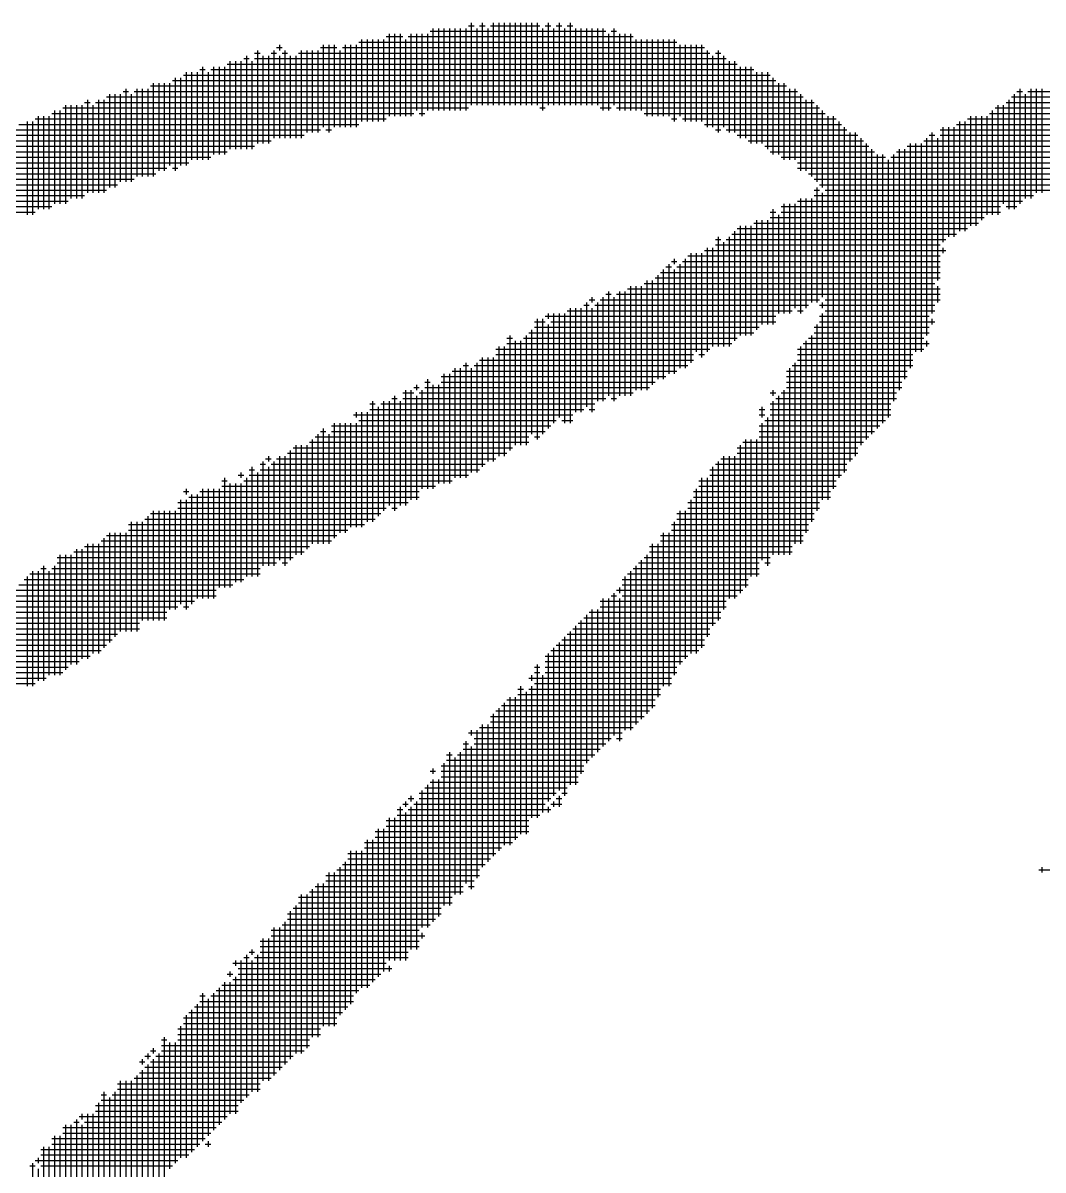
# Model space of a CAD drawing. Header units: feet. Extents: x 0 to 708085, y 0 to 237600.
# Drawn here: x 599917 to 600496, y 11788 to 12439 of the extents above; entities that cross this region are included whole.
import ezdxf

# ---------------------------------------------------------------- set-up
doc = ezdxf.new("R2010")
doc.units = ezdxf.units.FT
doc.header["$LTSCALE"] = 2200
doc.header["$MEASUREMENT"] = 0
doc.layers.add('CX-MISC', color=2, linetype='CONTINUOUS')

msp = doc.modelspace()

# ---------------------------------------------------------------- linework, layer by layer
at = {"layer": 'CX-MISC'}
for p, q in [((600171.34, 12438.96), (600171.34, 12392.31)), ((600177.56, 12438.96), (600177.56, 12392.31)), ((600183.79, 12438.96), (600183.79, 12392.31)), ((600186.9, 12438.96), (600186.9, 12392.31)), ((600190.01, 12438.96), (600190.01, 12392.31)), ((600193.12, 12438.96), (600193.12, 12392.31)), ((600196.23, 12438.96), (600196.23, 12392.31)), ((600199.34, 12438.96), (600199.34, 12392.31)), ((600202.45, 12438.96), (600202.45, 12392.31)), ((600205.56, 12438.96), (600205.56, 12392.31)), ((600208.67, 12438.96), (600208.67, 12392.31)), ((600214.89, 12438.96), (600214.89, 12392.31)), ((600221.11, 12438.96), (600221.11, 12392.31)), ((600227.33, 12438.96), (600227.33, 12392.31)), ((600124.69, 12432.74), (600124.69, 12386.08)), ((600127.8, 12432.74), (600127.8, 12386.08)), ((600130.91, 12432.74), (600130.91, 12386.08)), ((600137.13, 12432.74), (600137.13, 12386.08)), ((600140.24, 12432.74), (600140.24, 12389.2)), ((600143.35, 12432.74), (600143.35, 12386.08)), ((600146.46, 12432.74), (600146.46, 12389.2)), ((600148.02, 12434.3), (600247.55, 12434.3)), ((600149.57, 12435.85), (600149.57, 12389.2)), ((600152.68, 12435.85), (600152.68, 12389.2)), ((600155.79, 12435.85), (600155.79, 12389.2)), ((600158.9, 12435.85), (600158.9, 12389.2)), ((600162.01, 12435.85), (600162.01, 12389.2)), ((600165.12, 12435.85), (600165.12, 12389.2)), ((600168.23, 12435.85), (600168.23, 12389.2)), ((600169.79, 12437.41), (600172.9, 12437.41)), ((600174.45, 12435.85), (600174.45, 12392.31)), ((600176.01, 12437.41), (600179.12, 12437.41)), ((600180.67, 12435.85), (600180.67, 12392.31)), ((600182.23, 12437.41), (600210.22, 12437.41)), ((600211.78, 12435.85), (600211.78, 12389.2)), ((600213.33, 12437.41), (600216.44, 12437.41)), ((600218, 12435.85), (600218, 12392.31)), ((600219.55, 12437.41), (600222.67, 12437.41)), ((600224.22, 12435.85), (600224.22, 12392.31)), ((600225.78, 12437.41), (600228.89, 12437.41)), ((600230.44, 12435.85), (600230.44, 12392.31)), ((600233.55, 12435.85), (600233.55, 12392.31)), ((600236.66, 12435.85), (600236.66, 12392.31)), ((600239.77, 12435.85), (600239.77, 12392.31)), ((600242.88, 12435.85), (600242.88, 12392.31)), ((600245.99, 12435.85), (600245.99, 12389.2)), ((600249.1, 12432.74), (600249.1, 12389.2)), ((600250.66, 12434.3), (600253.77, 12434.3)), ((600252.21, 12435.85), (600252.21, 12392.31)), ((600255.32, 12432.74), (600255.32, 12389.2)), ((600258.43, 12432.74), (600258.43, 12389.2)), ((600261.55, 12432.74), (600261.55, 12389.2)), ((600060.92, 12424.96), (600064.03, 12424.96)), ((600062.48, 12426.52), (600062.48, 12423.41)), ((600085.81, 12424.96), (600095.14, 12424.96)), ((600087.36, 12426.52), (600087.36, 12379.86)), ((600090.47, 12426.52), (600090.47, 12376.75)), ((600093.58, 12426.52), (600093.58, 12379.86)), ((600098.25, 12424.96), (600303.54, 12424.96)), ((600099.8, 12426.52), (600099.8, 12379.86)), ((600102.91, 12426.52), (600102.91, 12379.86)), ((600106.03, 12426.52), (600106.03, 12379.86)), ((600107.58, 12428.08), (600287.98, 12428.08)), ((600109.14, 12429.63), (600109.14, 12382.97)), ((600112.25, 12429.63), (600112.25, 12382.97)), ((600115.36, 12429.63), (600115.36, 12382.97)), ((600118.47, 12429.63), (600118.47, 12382.97)), ((600121.58, 12429.63), (600121.58, 12382.97)), ((600123.13, 12431.19), (600132.46, 12431.19)), ((600134.02, 12429.63), (600134.02, 12386.08)), ((600135.57, 12431.19), (600263.1, 12431.19)), ((600264.66, 12429.63), (600264.66, 12389.2)), ((600267.77, 12429.63), (600267.77, 12389.2)), ((600270.88, 12429.63), (600270.88, 12386.08)), ((600273.99, 12429.63), (600273.99, 12386.08)), ((600277.1, 12429.63), (600277.1, 12386.08)), ((600280.21, 12429.63), (600280.21, 12386.08)), ((600283.32, 12429.63), (600283.32, 12386.08)), ((600286.43, 12429.63), (600286.43, 12382.97)), ((600289.54, 12426.52), (600289.54, 12386.08)), ((600292.65, 12426.52), (600292.65, 12382.97)), ((600295.76, 12426.52), (600295.76, 12382.97)), ((600298.87, 12426.52), (600298.87, 12382.97)), ((600301.98, 12426.52), (600301.98, 12382.97)), ((600042.26, 12418.74), (600045.37, 12418.74)), ((600043.82, 12420.3), (600043.82, 12367.42)), ((600048.48, 12421.85), (600051.59, 12421.85)), ((600048.48, 12418.74), (600315.98, 12418.74)), ((600050.04, 12423.41), (600050.04, 12370.53)), ((600053.15, 12420.3), (600053.15, 12370.53)), ((600056.26, 12420.3), (600056.26, 12370.53)), ((600057.81, 12421.85), (600060.92, 12421.85)), ((600059.37, 12423.41), (600059.37, 12373.64)), ((600062.48, 12420.3), (600062.48, 12373.64)), ((600064.03, 12421.85), (600067.15, 12421.85)), ((600065.59, 12423.41), (600065.59, 12373.64)), ((600068.7, 12420.3), (600068.7, 12373.64)), ((600071.81, 12420.3), (600071.81, 12373.64)), ((600073.37, 12421.85), (600306.65, 12421.85)), ((600074.92, 12423.41), (600074.92, 12373.64)), ((600078.03, 12423.41), (600078.03, 12376.75)), ((600081.14, 12423.41), (600081.14, 12376.75)), ((600084.25, 12423.41), (600084.25, 12376.75)), ((600096.69, 12423.41), (600096.69, 12379.86)), ((600305.09, 12423.41), (600305.09, 12379.86)), ((600308.2, 12420.3), (600308.2, 12379.86)), ((600309.76, 12421.85), (600312.87, 12421.85)), ((600311.31, 12423.41), (600311.31, 12376.75)), ((600314.42, 12420.3), (600314.42, 12379.86)), ((600017.38, 12412.52), (600020.49, 12412.52)), ((600018.93, 12414.08), (600018.93, 12361.2)), ((600023.6, 12412.52), (600331.53, 12412.52)), ((600025.15, 12414.08), (600025.15, 12364.31)), ((600028.27, 12414.08), (600028.27, 12364.31)), ((600031.38, 12414.08), (600031.38, 12364.31)), ((600032.93, 12415.63), (600322.2, 12415.63)), ((600034.49, 12417.19), (600034.49, 12367.42)), ((600037.6, 12417.19), (600037.6, 12367.42)), ((600040.71, 12417.19), (600040.71, 12367.42)), ((600046.93, 12417.19), (600046.93, 12367.42)), ((600317.53, 12417.19), (600317.53, 12376.75)), ((600320.64, 12417.19), (600320.64, 12376.75)), ((600323.75, 12414.08), (600323.75, 12373.64)), ((600326.86, 12414.08), (600326.86, 12373.64)), ((600329.97, 12414.08), (600329.97, 12370.53)), ((600001.83, 12406.3), (600343.97, 12406.3)), ((600003.38, 12407.86), (600003.38, 12354.98)), ((600006.49, 12407.86), (600006.49, 12358.09)), ((600008.05, 12409.41), (600340.86, 12409.41)), ((600009.6, 12410.97), (600009.6, 12358.09)), ((600012.71, 12410.97), (600012.71, 12361.2)), ((600015.82, 12410.97), (600015.82, 12361.2)), ((600022.04, 12410.97), (600022.04, 12361.2)), ((600333.08, 12410.97), (600333.08, 12370.53)), ((600336.19, 12410.97), (600336.19, 12370.53)), ((600339.31, 12410.97), (600339.31, 12367.42)), ((600342.42, 12407.86), (600342.42, 12364.31)), ((599973.83, 12400.08), (599976.94, 12400.08)), ((599975.39, 12401.64), (599975.39, 12348.76)), ((599980.05, 12400.08), (600356.41, 12400.08)), ((599981.61, 12401.64), (599981.61, 12351.87)), ((599984.72, 12401.64), (599984.72, 12351.87)), ((599987.83, 12401.64), (599987.83, 12351.87)), ((599989.39, 12403.19), (600350.19, 12403.19)), ((599990.94, 12404.75), (599990.94, 12351.87)), ((599994.05, 12404.75), (599994.05, 12354.98)), ((599997.16, 12404.75), (599997.16, 12354.98)), ((600000.27, 12404.75), (600000.27, 12358.09)), ((600345.53, 12404.75), (600345.53, 12364.31)), ((600348.64, 12404.75), (600348.64, 12361.2)), ((600351.75, 12401.64), (600351.75, 12361.2)), ((600354.86, 12401.64), (600354.86, 12361.2)), ((600480.83, 12400.08), (600483.94, 12400.08)), ((600482.38, 12401.64), (600482.38, 12336.32)), ((600487.05, 12400.08), (600611.47, 12400.08)), ((600488.6, 12401.64), (600488.6, 12339.43)), ((600491.71, 12401.64), (600491.71, 12342.54)), ((600494.83, 12401.64), (600494.83, 12342.54)), ((599941.17, 12392.31), (599941.17, 12336.32)), ((599944.28, 12392.31), (599944.28, 12339.43)), ((599947.39, 12392.31), (599947.39, 12339.43)), ((599950.51, 12392.31), (599950.51, 12339.43)), ((599952.06, 12393.86), (599955.17, 12393.86)), ((599953.62, 12395.42), (599953.62, 12342.54)), ((599956.73, 12392.31), (599956.73, 12342.54)), ((599958.28, 12393.86), (600365.74, 12393.86)), ((599959.84, 12395.42), (599959.84, 12342.54)), ((599962.95, 12395.42), (599962.95, 12342.54)), ((599964.5, 12396.97), (600359.52, 12396.97)), ((599966.06, 12398.53), (599966.06, 12345.65)), ((599969.17, 12398.53), (599969.17, 12345.65)), ((599972.28, 12398.53), (599972.28, 12348.76)), ((599978.5, 12398.53), (599978.5, 12348.76)), ((600357.97, 12398.53), (600357.97, 12354.98)), ((600361.08, 12395.42), (600361.08, 12354.98)), ((600364.19, 12395.42), (600364.19, 12351.87)), ((600367.3, 12392.31), (600367.3, 12348.76)), ((600469.94, 12392.31), (600469.94, 12330.1)), ((600473.05, 12392.31), (600473.05, 12336.32)), ((600474.61, 12393.86), (600599.02, 12393.86)), ((600476.16, 12395.42), (600476.16, 12333.21)), ((600477.72, 12396.97), (600605.24, 12396.97)), ((600479.27, 12398.53), (600479.27, 12333.21)), ((600485.49, 12398.53), (600485.49, 12339.43)), ((599925.62, 12386.08), (599925.62, 12333.21)), ((599928.73, 12386.08), (599928.73, 12333.21)), ((599931.84, 12386.08), (599931.84, 12333.21)), ((599933.4, 12387.64), (600138.68, 12387.64)), ((599934.95, 12389.2), (599934.95, 12336.32)), ((599938.06, 12389.2), (599938.06, 12336.32)), ((599939.62, 12390.75), (600169.79, 12390.75)), ((600141.79, 12387.64), (600144.91, 12387.64)), ((600210.22, 12390.75), (600213.33, 12390.75)), ((600244.44, 12390.75), (600250.66, 12390.75)), ((600253.77, 12390.75), (600368.85, 12390.75)), ((600269.32, 12387.64), (600371.96, 12387.64)), ((600370.41, 12389.2), (600370.41, 12345.65)), ((600373.52, 12386.08), (600373.52, 12168.36)), ((600376.63, 12386.08), (600376.63, 12174.58)), ((600454.39, 12386.08), (600454.39, 12323.88)), ((600457.5, 12386.08), (600457.5, 12323.88)), ((600460.61, 12386.08), (600460.61, 12326.99)), ((600463.72, 12386.08), (600463.72, 12330.1)), ((600465.28, 12387.64), (600589.69, 12387.64)), ((600466.83, 12389.2), (600466.83, 12330.1)), ((600468.39, 12390.75), (600592.8, 12390.75)), ((599914.74, 12381.42), (600107.58, 12381.42)), ((599919.4, 12382.97), (599919.4, 12330.1)), ((599922.51, 12382.97), (599922.51, 12330.1)), ((599924.07, 12384.53), (600123.13, 12384.53)), ((600284.87, 12384.53), (600287.98, 12384.53)), ((600291.09, 12384.53), (600378.19, 12384.53)), ((600303.54, 12381.42), (600381.3, 12381.42)), ((600379.74, 12382.97), (600379.74, 12180.8)), ((600382.85, 12379.86), (600382.85, 12183.91)), ((600438.84, 12379.86), (600438.84, 12314.55)), ((600441.95, 12379.86), (600441.95, 12317.66)), ((600445.06, 12379.86), (600445.06, 12317.66)), ((600446.61, 12381.42), (600577.25, 12381.42)), ((600448.17, 12382.97), (600448.17, 12320.77)), ((600451.28, 12382.97), (600451.28, 12320.77)), ((600452.83, 12384.53), (600580.36, 12384.53)), ((599899.18, 12375.2), (600076.48, 12375.2)), ((599905.4, 12378.31), (600085.81, 12378.31)), ((600088.92, 12378.31), (600092.03, 12378.31)), ((600309.76, 12378.31), (600312.87, 12378.31)), ((600315.98, 12378.31), (600384.41, 12378.31)), ((600322.2, 12375.2), (600390.63, 12375.2)), ((600385.96, 12376.75), (600385.96, 12190.13)), ((600389.07, 12376.75), (600389.07, 12193.24)), ((600392.18, 12373.64), (600392.18, 12199.46)), ((600429.51, 12373.64), (600429.51, 12261.67)), ((600431.06, 12375.2), (600434.17, 12375.2)), ((600432.62, 12376.75), (600432.62, 12274.11)), ((600435.73, 12373.64), (600435.73, 12292.77)), ((600437.28, 12378.31), (600567.92, 12378.31)), ((600437.28, 12375.2), (600561.7, 12375.2)), ((599877.41, 12368.98), (600048.48, 12368.98)), ((599886.74, 12372.09), (600057.81, 12372.09)), ((600328.42, 12372.09), (600393.74, 12372.09)), ((600337.75, 12368.98), (600396.85, 12368.98)), ((600395.29, 12370.53), (600395.29, 12202.57)), ((600398.4, 12367.42), (600398.4, 12205.68)), ((600413.95, 12367.42), (600413.95, 12230.56)), ((600417.07, 12367.42), (600417.07, 12236.79)), ((600418.62, 12368.98), (600543.04, 12368.98)), ((600420.18, 12370.53), (600420.18, 12243.01)), ((600423.29, 12370.53), (600423.29, 12252.34)), ((600426.4, 12370.53), (600426.4, 12252.34)), ((600427.95, 12372.09), (600552.37, 12372.09)), ((599861.86, 12362.76), (600023.6, 12362.76)), ((599864.97, 12365.87), (600032.93, 12365.87)), ((600340.86, 12365.87), (600399.96, 12365.87)), ((600347.08, 12362.76), (600406.18, 12362.76)), ((600401.51, 12364.31), (600401.51, 12208.79)), ((600404.62, 12364.31), (600404.62, 12211.9)), ((600407.73, 12361.2), (600407.73, 12215.01)), ((600409.29, 12362.76), (600530.59, 12362.76)), ((600410.84, 12364.31), (600410.84, 12224.34)), ((600412.4, 12365.87), (600539.93, 12365.87)), ((599830.75, 12353.43), (599992.5, 12353.43)), ((599846.31, 12356.54), (599998.72, 12356.54)), ((599852.53, 12359.65), (600011.16, 12359.65)), ((600001.83, 12356.54), (600004.94, 12356.54)), ((600356.41, 12359.65), (600524.37, 12359.65)), ((600356.41, 12356.54), (600521.26, 12356.54)), ((600362.63, 12353.43), (600515.04, 12353.43)), ((599815.2, 12347.2), (599970.72, 12347.2)), ((599824.53, 12350.32), (599980.05, 12350.32)), ((600365.74, 12350.32), (600508.82, 12350.32)), ((600368.85, 12347.2), (600502.6, 12347.2)), ((599802.76, 12340.98), (599952.06, 12340.98)), ((599808.98, 12344.09), (599964.5, 12344.09)), ((600365.74, 12344.09), (600368.85, 12344.09)), ((600365.74, 12340.98), (600490.16, 12340.98)), ((600367.3, 12345.65), (600367.3, 12280.33)), ((600370.41, 12342.54), (600370.41, 12283.44)), ((600371.96, 12344.09), (600499.49, 12344.09)), ((599787.21, 12334.76), (599933.4, 12334.76)), ((599796.54, 12337.87), (599942.73, 12337.87)), ((600347.08, 12334.76), (600471.5, 12334.76)), ((600348.64, 12336.32), (600348.64, 12274.11)), ((600351.75, 12336.32), (600351.75, 12274.11)), ((600354.86, 12336.32), (600354.86, 12277.22)), ((600356.41, 12337.87), (600483.94, 12337.87)), ((600357.97, 12339.43), (600357.97, 12274.11)), ((600361.08, 12339.43), (600361.08, 12277.22)), ((600364.19, 12339.43), (600364.19, 12280.33)), ((600474.61, 12334.76), (600480.83, 12334.76)), ((599777.88, 12331.65), (599924.07, 12331.65)), ((600340.86, 12331.65), (600343.97, 12331.65)), ((600340.86, 12328.54), (600462.17, 12328.54)), ((600342.42, 12333.21), (600342.42, 12267.89)), ((600345.53, 12330.1), (600345.53, 12274.11)), ((600347.08, 12331.65), (600471.5, 12331.65)), ((600320.64, 12320.77), (600320.64, 12258.56)), ((600322.2, 12322.32), (600452.83, 12322.32)), ((600323.75, 12323.88), (600323.75, 12261.67)), ((600326.86, 12323.88), (600326.86, 12261.67)), ((600329.97, 12323.88), (600329.97, 12261.67)), ((600331.53, 12325.43), (600459.06, 12325.43)), ((600333.08, 12326.99), (600333.08, 12264.78)), ((600336.19, 12326.99), (600336.19, 12267.89)), ((600339.31, 12326.99), (600339.31, 12267.89)), ((600309.76, 12316.1), (600312.87, 12316.1)), ((600311.31, 12317.66), (600311.31, 12255.45)), ((600314.42, 12314.55), (600314.42, 12255.45)), ((600315.98, 12316.1), (600440.39, 12316.1)), ((600317.53, 12317.66), (600317.53, 12255.45)), ((600319.09, 12319.21), (600446.61, 12319.21)), ((600295.76, 12308.32), (600295.76, 12246.12)), ((600298.87, 12308.32), (600298.87, 12252.34)), ((600301.98, 12308.32), (600301.98, 12249.23)), ((600303.54, 12309.88), (600440.39, 12309.88)), ((600305.09, 12311.44), (600305.09, 12252.34)), ((600308.2, 12311.44), (600308.2, 12255.45)), ((600309.76, 12312.99), (600437.28, 12312.99)), ((600438.84, 12311.44), (600438.84, 12308.32)), ((600283.32, 12302.1), (600283.32, 12239.9)), ((600284.87, 12303.66), (600287.98, 12303.66)), ((600286.43, 12305.21), (600286.43, 12302.1)), ((600289.54, 12302.1), (600289.54, 12243.01)), ((600291.09, 12303.66), (600437.28, 12303.66)), ((600292.65, 12305.21), (600292.65, 12243.01)), ((600294.2, 12306.77), (600437.28, 12306.77)), ((600277.1, 12295.88), (600277.1, 12236.79)), ((600278.65, 12297.44), (600437.28, 12297.44)), ((600280.21, 12298.99), (600280.21, 12236.79)), ((600281.76, 12300.55), (600284.87, 12300.55)), ((600286.43, 12298.99), (600286.43, 12239.9)), ((600287.98, 12300.55), (600437.28, 12300.55)), ((600259.99, 12288.11), (600437.28, 12288.11)), ((600261.55, 12289.66), (600261.55, 12227.45)), ((600264.66, 12289.66), (600264.66, 12230.56)), ((600267.77, 12289.66), (600267.77, 12230.56)), ((600269.32, 12291.22), (600434.17, 12291.22)), ((600270.88, 12292.77), (600270.88, 12230.56)), ((600273.99, 12292.77), (600273.99, 12233.68)), ((600275.54, 12294.33), (600437.28, 12294.33)), ((600435.73, 12289.66), (600435.73, 12280.33)), ((600238.22, 12281.89), (600241.33, 12281.89)), ((600239.77, 12283.44), (600239.77, 12280.33)), ((600244.44, 12281.89), (600368.85, 12281.89)), ((600245.99, 12283.44), (600245.99, 12224.34)), ((600247.55, 12285), (600250.66, 12285)), ((600249.1, 12286.55), (600249.1, 12227.45)), ((600252.21, 12283.44), (600252.21, 12224.34)), ((600253.77, 12285), (600437.28, 12285)), ((600255.32, 12286.55), (600255.32, 12227.45)), ((600258.43, 12286.55), (600258.43, 12227.45)), ((600371.96, 12281.89), (600437.28, 12281.89)), ((600225.78, 12275.67), (600353.3, 12275.67)), ((600227.33, 12277.22), (600227.33, 12211.9)), ((600230.44, 12277.22), (600230.44, 12218.12)), ((600233.55, 12277.22), (600233.55, 12218.12)), ((600235.11, 12278.78), (600238.22, 12278.78)), ((600236.66, 12280.33), (600236.66, 12221.23)), ((600239.77, 12277.22), (600239.77, 12218.12)), ((600241.33, 12278.78), (600362.63, 12278.78)), ((600242.88, 12280.33), (600242.88, 12224.34)), ((600356.41, 12275.67), (600359.52, 12275.67)), ((600368.85, 12278.78), (600434.17, 12278.78)), ((600370.41, 12280.33), (600370.41, 12277.22)), ((600371.96, 12275.67), (600434.17, 12275.67)), ((600207.11, 12269.44), (600213.33, 12269.44)), ((600208.67, 12271), (600208.67, 12202.57)), ((600211.78, 12271), (600211.78, 12205.68)), ((600213.33, 12272.56), (600343.97, 12272.56)), ((600214.89, 12274.11), (600214.89, 12271)), ((600216.44, 12269.44), (600343.97, 12269.44)), ((600218, 12274.11), (600218, 12211.9)), ((600221.11, 12274.11), (600221.11, 12215.01)), ((600224.22, 12274.11), (600224.22, 12211.9)), ((600368.85, 12272.56), (600431.06, 12272.56)), ((600368.85, 12269.44), (600434.17, 12269.44)), ((600370.41, 12274.11), (600370.41, 12168.36)), ((600432.62, 12271), (600432.62, 12267.89)), ((600204, 12263.22), (600331.53, 12263.22)), ((600205.56, 12264.78), (600205.56, 12205.68)), ((600207.11, 12266.33), (600334.64, 12266.33)), ((600214.89, 12267.89), (600214.89, 12208.79)), ((600365.74, 12266.33), (600431.06, 12266.33)), ((600365.74, 12263.22), (600431.06, 12263.22)), ((600367.3, 12267.89), (600367.3, 12162.14)), ((600191.56, 12260.11), (600194.67, 12260.11)), ((600191.56, 12257), (600319.09, 12257)), ((600193.12, 12261.67), (600193.12, 12196.35)), ((600196.23, 12258.56), (600196.23, 12199.46)), ((600199.34, 12258.56), (600199.34, 12199.46)), ((600200.89, 12260.11), (600322.2, 12260.11)), ((600202.45, 12261.67), (600202.45, 12199.46)), ((600359.52, 12257), (600431.06, 12257)), ((600361.08, 12258.56), (600361.08, 12149.69)), ((600362.63, 12260.11), (600427.95, 12260.11)), ((600364.19, 12261.67), (600364.19, 12155.92)), ((600429.51, 12258.56), (600429.51, 12255.45)), ((600177.56, 12249.23), (600177.56, 12187.02)), ((600180.67, 12249.23), (600180.67, 12190.13)), ((600183.79, 12249.23), (600183.79, 12190.13)), ((600185.34, 12253.89), (600306.65, 12253.89)), ((600185.34, 12250.78), (600297.31, 12250.78)), ((600186.9, 12255.45), (600186.9, 12193.24)), ((600190.01, 12255.45), (600190.01, 12193.24)), ((600300.43, 12250.78), (600303.54, 12250.78)), ((600356.41, 12253.89), (600427.95, 12253.89)), ((600356.41, 12250.78), (600421.73, 12250.78)), ((600357.97, 12255.45), (600357.97, 12143.47)), ((600162.01, 12243.01), (600162.01, 12180.8)), ((600165.12, 12243.01), (600165.12, 12180.8)), ((600166.68, 12244.56), (600169.79, 12244.56)), ((600168.23, 12246.12), (600168.23, 12180.8)), ((600171.34, 12243.01), (600171.34, 12183.91)), ((600172.9, 12244.56), (600294.2, 12244.56)), ((600174.45, 12246.12), (600174.45, 12183.91)), ((600176.01, 12247.67), (600297.31, 12247.67)), ((600351.75, 12243.01), (600351.75, 12137.25)), ((600353.3, 12244.56), (600421.73, 12244.56)), ((600354.86, 12246.12), (600354.86, 12143.47)), ((600356.41, 12247.67), (600421.73, 12247.67)), ((600146.46, 12236.79), (600146.46, 12174.58)), ((600154.24, 12238.34), (600281.76, 12238.34)), ((600155.79, 12239.9), (600155.79, 12177.69)), ((600158.9, 12239.9), (600158.9, 12177.69)), ((600160.46, 12241.45), (600287.98, 12241.45)), ((600350.19, 12241.45), (600418.62, 12241.45)), ((600350.19, 12238.34), (600418.62, 12238.34)), ((600134.02, 12230.56), (600134.02, 12165.25)), ((600137.13, 12230.56), (600137.13, 12168.36)), ((600138.68, 12232.12), (600141.79, 12232.12)), ((600140.24, 12233.68), (600140.24, 12230.56)), ((600143.35, 12230.56), (600143.35, 12174.58)), ((600144.91, 12235.23), (600148.02, 12235.23)), ((600144.91, 12232.12), (600272.43, 12232.12)), ((600149.57, 12233.68), (600149.57, 12174.58)), ((600152.68, 12233.68), (600152.68, 12177.69)), ((600154.24, 12235.23), (600275.54, 12235.23)), ((600342.42, 12230.56), (600342.42, 12227.45)), ((600348.64, 12230.56), (600348.64, 12137.25)), ((600350.19, 12235.23), (600415.51, 12235.23)), ((600350.19, 12232.12), (600415.51, 12232.12)), ((600115.36, 12224.34), (600115.36, 12155.92)), ((600121.58, 12224.34), (600121.58, 12162.14)), ((600124.69, 12224.34), (600124.69, 12165.25)), ((600126.24, 12225.9), (600129.35, 12225.9)), ((600127.8, 12227.45), (600127.8, 12162.14)), ((600130.91, 12224.34), (600130.91, 12165.25)), ((600132.46, 12229.01), (600138.68, 12229.01)), ((600132.46, 12225.9), (600247.55, 12225.9)), ((600140.24, 12227.45), (600140.24, 12168.36)), ((600141.79, 12229.01), (600263.1, 12229.01)), ((600250.66, 12225.9), (600253.77, 12225.9)), ((600340.86, 12229.01), (600343.97, 12229.01)), ((600342.42, 12224.34), (600342.42, 12137.25)), ((600343.97, 12225.9), (600412.4, 12225.9)), ((600345.53, 12227.45), (600345.53, 12137.25)), ((600347.08, 12229.01), (600412.4, 12229.01)), ((600104.47, 12216.57), (600228.89, 12216.57)), ((600106.03, 12218.12), (600106.03, 12215.01)), ((600109.14, 12218.12), (600109.14, 12152.8)), ((600112.25, 12218.12), (600112.25, 12155.92)), ((600113.8, 12222.79), (600116.91, 12222.79)), ((600113.8, 12219.68), (600235.11, 12219.68)), ((600118.47, 12221.23), (600118.47, 12159.03)), ((600120.02, 12222.79), (600241.33, 12222.79)), ((600238.22, 12219.68), (600241.33, 12219.68)), ((600334.64, 12219.68), (600337.75, 12219.68)), ((600334.64, 12216.57), (600337.75, 12216.57)), ((600336.19, 12221.23), (600336.19, 12215.01)), ((600340.86, 12222.79), (600409.29, 12222.79)), ((600340.86, 12219.68), (600409.29, 12219.68)), ((600340.86, 12216.57), (600409.29, 12216.57)), ((600092.03, 12210.35), (600216.44, 12210.35)), ((600093.58, 12211.9), (600093.58, 12146.58)), ((600096.69, 12211.9), (600096.69, 12149.69)), ((600099.8, 12211.9), (600099.8, 12149.69)), ((600102.91, 12211.9), (600102.91, 12152.8)), ((600106.03, 12211.9), (600106.03, 12152.8)), ((600107.58, 12213.46), (600219.55, 12213.46)), ((600222.67, 12213.46), (600228.89, 12213.46)), ((600334.64, 12210.35), (600403.07, 12210.35)), ((600336.19, 12211.9), (600336.19, 12134.14)), ((600337.75, 12213.46), (600406.18, 12213.46)), ((600339.31, 12215.01), (600339.31, 12131.03)), ((600082.7, 12204.13), (600204, 12204.13)), ((600084.25, 12205.68), (600084.25, 12143.47)), ((600085.81, 12207.24), (600088.92, 12207.24)), ((600087.36, 12208.79), (600087.36, 12143.47)), ((600090.47, 12205.68), (600090.47, 12143.47)), ((600092.03, 12207.24), (600213.33, 12207.24)), ((600207.11, 12204.13), (600210.22, 12204.13)), ((600334.64, 12207.24), (600399.96, 12207.24)), ((600334.64, 12204.13), (600396.85, 12204.13)), ((600070.26, 12197.91), (600194.67, 12197.91)), ((600071.81, 12199.46), (600071.81, 12137.25)), ((600074.92, 12199.46), (600074.92, 12137.25)), ((600078.03, 12199.46), (600078.03, 12140.36)), ((600079.59, 12201.02), (600204, 12201.02)), ((600081.14, 12202.57), (600081.14, 12143.47)), ((600322.2, 12197.91), (600390.63, 12197.91)), ((600323.75, 12199.46), (600323.75, 12115.48)), ((600325.31, 12201.02), (600393.74, 12201.02)), ((600326.86, 12202.57), (600326.86, 12118.59)), ((600329.97, 12202.57), (600329.97, 12124.81)), ((600333.08, 12202.57), (600333.08, 12124.81)), ((600054.7, 12191.68), (600057.81, 12191.68)), ((600056.26, 12193.24), (600056.26, 12190.13)), ((600060.92, 12191.68), (600185.34, 12191.68)), ((600062.48, 12193.24), (600062.48, 12134.14)), ((600065.59, 12193.24), (600065.59, 12131.03)), ((600067.15, 12194.8), (600191.56, 12194.8)), ((600068.7, 12196.35), (600068.7, 12134.14)), ((600312.87, 12191.68), (600387.52, 12191.68)), ((600314.42, 12193.24), (600314.42, 12106.15)), ((600317.53, 12193.24), (600317.53, 12112.37)), ((600320.64, 12193.24), (600320.64, 12112.37)), ((600322.2, 12194.8), (600390.63, 12194.8)), ((600045.37, 12185.46), (600048.48, 12185.46)), ((600046.93, 12187.02), (600046.93, 12124.81)), ((600051.59, 12188.57), (600054.7, 12188.57)), ((600051.59, 12185.46), (600176.01, 12185.46)), ((600053.15, 12190.13), (600053.15, 12131.03)), ((600056.26, 12187.02), (600056.26, 12131.03)), ((600057.81, 12188.57), (600179.12, 12188.57)), ((600059.37, 12190.13), (600059.37, 12131.03)), ((600306.65, 12185.46), (600384.41, 12185.46)), ((600308.2, 12187.02), (600308.2, 12096.82)), ((600309.76, 12188.57), (600384.41, 12188.57)), ((600311.31, 12190.13), (600311.31, 12099.93)), ((600029.82, 12179.24), (600032.93, 12179.24)), ((600031.38, 12180.8), (600031.38, 12118.59)), ((600034.49, 12177.69), (600034.49, 12118.59)), ((600037.6, 12177.69), (600037.6, 12121.7)), ((600039.15, 12182.35), (600042.26, 12182.35)), ((600040.71, 12183.91), (600040.71, 12180.8)), ((600040.71, 12177.69), (600040.71, 12121.7)), ((600042.26, 12179.24), (600160.46, 12179.24)), ((600043.82, 12180.8), (600043.82, 12124.81)), ((600045.37, 12182.35), (600169.79, 12182.35)), ((600050.04, 12183.91), (600050.04, 12124.81)), ((600300.43, 12179.24), (600378.19, 12179.24)), ((600301.98, 12180.8), (600301.98, 12084.38)), ((600305.09, 12180.8), (600305.09, 12090.6)), ((600306.65, 12182.35), (600381.3, 12182.35)), ((600008.05, 12173.02), (600011.16, 12173.02)), ((600009.6, 12174.58), (600009.6, 12171.47)), ((600012.71, 12171.47), (600012.71, 12109.26)), ((600015.82, 12171.47), (600015.82, 12112.37)), ((600017.38, 12173.02), (600141.79, 12173.02)), ((600018.93, 12174.58), (600018.93, 12112.37)), ((600022.04, 12174.58), (600022.04, 12112.37)), ((600025.15, 12174.58), (600025.15, 12112.37)), ((600028.27, 12174.58), (600028.27, 12118.59)), ((600029.82, 12176.13), (600151.13, 12176.13)), ((600297.31, 12173.02), (600375.07, 12173.02)), ((600298.87, 12174.58), (600298.87, 12081.27)), ((600300.43, 12176.13), (600378.19, 12176.13)), ((600004.94, 12166.8), (600135.57, 12166.8)), ((600006.49, 12168.36), (600006.49, 12109.26)), ((600009.6, 12168.36), (600009.6, 12106.15)), ((600011.16, 12169.91), (600141.79, 12169.91)), ((600294.2, 12166.8), (600368.85, 12166.8)), ((600295.76, 12168.36), (600295.76, 12081.27)), ((600297.31, 12169.91), (600375.07, 12169.91)), ((599987.83, 12159.03), (599987.83, 12099.93)), ((599989.39, 12160.58), (600120.02, 12160.58)), ((599990.94, 12162.14), (599990.94, 12099.93)), ((599994.05, 12162.14), (599994.05, 12099.93)), ((599997.16, 12162.14), (599997.16, 12099.93)), ((600000.27, 12162.14), (600000.27, 12106.15)), ((600003.38, 12162.14), (600003.38, 12106.15)), ((600004.94, 12163.69), (600123.13, 12163.69)), ((600126.24, 12163.69), (600129.35, 12163.69)), ((600287.98, 12160.58), (600365.74, 12160.58)), ((600289.54, 12162.14), (600289.54, 12075.04)), ((600292.65, 12162.14), (600292.65, 12078.16)), ((600294.2, 12163.69), (600368.85, 12163.69)), ((599976.94, 12154.36), (600110.69, 12154.36)), ((599978.5, 12155.92), (599978.5, 12093.71)), ((599981.61, 12155.92), (599981.61, 12093.71)), ((599984.72, 12155.92), (599984.72, 12099.93)), ((599986.27, 12157.47), (600116.91, 12157.47)), ((600284.87, 12154.36), (600362.63, 12154.36)), ((600286.43, 12155.92), (600286.43, 12068.82)), ((600287.98, 12157.47), (600365.74, 12157.47)), ((599961.39, 12145.03), (600092.03, 12145.03)), ((599962.95, 12146.58), (599962.95, 12084.38)), ((599964.5, 12148.14), (600095.14, 12148.14)), ((599966.06, 12149.69), (599966.06, 12087.49)), ((599969.17, 12149.69), (599969.17, 12090.6)), ((599972.28, 12149.69), (599972.28, 12093.71)), ((599975.39, 12149.69), (599975.39, 12093.71)), ((599976.94, 12151.25), (600101.36, 12151.25)), ((600278.65, 12148.14), (600359.52, 12148.14)), ((600278.65, 12145.03), (600359.52, 12145.03)), ((600280.21, 12149.69), (600280.21, 12062.6)), ((600283.32, 12149.69), (600283.32, 12062.6)), ((600284.87, 12151.25), (600362.63, 12151.25)), ((599945.84, 12138.81), (600076.48, 12138.81)), ((599947.39, 12140.36), (599947.39, 12075.04)), ((599950.51, 12140.36), (599950.51, 12078.16)), ((599952.06, 12141.92), (600079.59, 12141.92)), ((599953.62, 12143.47), (599953.62, 12078.16)), ((599956.73, 12143.47), (599956.73, 12081.27)), ((599959.84, 12143.47), (599959.84, 12081.27)), ((600272.43, 12141.92), (600353.3, 12141.92)), ((600272.43, 12138.81), (600353.3, 12138.81)), ((600273.99, 12143.47), (600273.99, 12050.16)), ((600277.1, 12143.47), (600277.1, 12056.38)), ((599936.51, 12135.7), (600070.26, 12135.7)), ((599936.51, 12132.59), (600060.92, 12132.59)), ((599938.06, 12137.25), (599938.06, 12068.82)), ((599941.17, 12137.25), (599941.17, 12071.93)), ((599944.28, 12137.25), (599944.28, 12075.04)), ((600064.03, 12132.59), (600067.15, 12132.59)), ((600266.21, 12132.59), (600334.64, 12132.59)), ((600267.77, 12134.14), (600267.77, 12043.94)), ((600269.32, 12135.7), (600340.86, 12135.7)), ((600270.88, 12137.25), (600270.88, 12047.05)), ((600337.75, 12132.59), (600340.86, 12132.59)), ((599920.96, 12126.37), (600051.59, 12126.37)), ((599922.51, 12127.92), (599922.51, 12062.6)), ((599925.62, 12127.92), (599925.62, 12065.71)), ((599927.18, 12129.48), (599930.29, 12129.48)), ((599928.73, 12131.03), (599928.73, 12065.71)), ((599931.84, 12127.92), (599931.84, 12068.82)), ((599933.4, 12129.48), (600051.59, 12129.48)), ((599934.95, 12131.03), (599934.95, 12068.82)), ((600259.99, 12126.37), (600334.64, 12126.37)), ((600261.55, 12127.92), (600261.55, 12037.72)), ((600263.1, 12129.48), (600334.64, 12129.48)), ((600264.66, 12131.03), (600264.66, 12040.83)), ((599914.74, 12120.15), (600036.04, 12120.15)), ((599917.85, 12123.26), (600042.26, 12123.26)), ((599919.4, 12124.81), (599919.4, 12062.6)), ((600256.88, 12123.26), (600328.42, 12123.26)), ((600256.88, 12120.15), (600328.42, 12120.15)), ((600258.43, 12124.81), (600258.43, 12037.72)), ((599899.18, 12113.92), (600026.71, 12113.92)), ((599902.29, 12117.04), (600026.71, 12117.04)), ((600245.99, 12112.37), (600245.99, 12028.39)), ((600249.1, 12112.37), (600249.1, 12031.5)), ((600250.66, 12113.92), (600253.77, 12113.92)), ((600252.21, 12115.48), (600252.21, 12034.61)), ((600253.77, 12117.04), (600325.31, 12117.04)), ((600255.32, 12118.59), (600255.32, 12115.48)), ((600255.32, 12112.37), (600255.32, 12031.5)), ((600256.88, 12113.92), (600322.2, 12113.92)), ((599892.96, 12107.7), (600004.94, 12107.7)), ((599899.18, 12110.81), (600014.27, 12110.81)), ((600008.05, 12107.7), (600011.16, 12107.7)), ((600239.77, 12106.15), (600239.77, 12022.17)), ((600242.88, 12106.15), (600242.88, 12025.28)), ((600244.44, 12110.81), (600315.98, 12110.81)), ((600244.44, 12107.7), (600315.98, 12107.7)), ((599874.3, 12101.48), (599998.72, 12101.48)), ((599877.41, 12104.59), (599998.72, 12104.59)), ((600233.55, 12099.93), (600233.55, 12012.84)), ((600235.11, 12101.48), (600312.87, 12101.48)), ((600236.66, 12103.04), (600236.66, 12019.06)), ((600238.22, 12104.59), (600312.87, 12104.59)), ((599858.75, 12098.37), (599983.16, 12098.37)), ((599858.75, 12095.26), (599983.16, 12095.26)), ((600227.33, 12093.71), (600227.33, 12006.62)), ((600228.89, 12095.26), (600306.65, 12095.26)), ((600230.44, 12096.82), (600230.44, 12006.62)), ((600232, 12098.37), (600309.76, 12098.37)), ((599843.2, 12089.04), (599967.61, 12089.04)), ((599849.42, 12092.15), (599970.72, 12092.15)), ((600221.11, 12087.49), (600221.11, 12003.51)), ((600222.67, 12089.04), (600303.54, 12089.04)), ((600224.22, 12090.6), (600224.22, 12000.4)), ((600225.78, 12092.15), (600306.65, 12092.15)), ((599827.64, 12082.82), (599961.39, 12082.82)), ((599836.98, 12085.93), (599964.5, 12085.93)), ((600214.89, 12081.27), (600214.89, 11997.28)), ((600216.44, 12082.82), (600300.43, 12082.82)), ((600218, 12084.38), (600218, 12000.4)), ((600219.55, 12085.93), (600303.54, 12085.93)), ((599815.2, 12073.49), (599942.73, 12073.49)), ((599821.42, 12079.71), (599955.17, 12079.71)), ((599821.42, 12076.6), (599948.95, 12076.6)), ((600207.11, 12073.49), (600210.22, 12073.49)), ((600208.67, 12075.04), (600208.67, 11987.95)), ((600213.33, 12079.71), (600294.2, 12079.71)), ((600213.33, 12076.6), (600291.09, 12076.6)), ((600213.33, 12073.49), (600287.98, 12073.49)), ((599799.65, 12067.27), (599930.29, 12067.27)), ((599818.31, 12070.38), (599939.62, 12070.38)), ((600204, 12067.27), (600284.87, 12067.27)), ((600205.56, 12068.82), (600205.56, 12065.71)), ((600207.11, 12070.38), (600210.22, 12070.38)), ((600211.78, 12068.82), (600211.78, 11991.06)), ((600213.33, 12070.38), (600287.98, 12070.38)), ((599787.21, 12064.16), (599924.07, 12064.16)), ((600197.78, 12061.05), (600200.89, 12061.05)), ((600199.34, 12062.6), (600199.34, 11978.62)), ((600204, 12061.05), (600278.65, 12061.05)), ((600205.56, 12062.6), (600205.56, 11987.95)), ((600207.11, 12064.16), (600284.87, 12064.16)), ((600191.56, 12054.83), (600275.54, 12054.83)), ((600193.12, 12056.38), (600193.12, 11972.4)), ((600196.23, 12056.38), (600196.23, 11975.51)), ((600197.78, 12057.94), (600278.65, 12057.94)), ((600202.45, 12059.49), (600202.45, 11978.62)), ((600185.34, 12048.61), (600272.43, 12048.61)), ((600186.9, 12050.16), (600186.9, 11969.29)), ((600188.45, 12051.72), (600275.54, 12051.72)), ((600190.01, 12053.27), (600190.01, 11972.4)), ((600177.56, 12040.83), (600177.56, 11959.96)), ((600180.67, 12040.83), (600180.67, 11963.07)), ((600182.23, 12045.5), (600269.32, 12045.5)), ((600182.23, 12042.39), (600266.21, 12042.39)), ((600183.79, 12047.05), (600183.79, 11966.18)), ((600169.79, 12036.16), (600256.88, 12036.16)), ((600171.34, 12037.72), (600171.34, 12034.61)), ((600174.45, 12037.72), (600174.45, 11953.74)), ((600176.01, 12039.28), (600263.1, 12039.28)), ((600166.68, 12029.94), (600169.79, 12029.94)), ((600168.23, 12031.5), (600168.23, 11950.63)), ((600171.34, 12028.39), (600171.34, 11947.52)), ((600172.9, 12033.05), (600250.66, 12033.05)), ((600172.9, 12029.94), (600247.55, 12029.94)), ((600253.77, 12033.05), (600256.88, 12033.05)), ((600157.35, 12023.72), (600160.46, 12023.72)), ((600158.9, 12025.28), (600158.9, 11938.19)), ((600162.01, 12022.17), (600162.01, 11944.41)), ((600163.57, 12023.72), (600241.33, 12023.72)), ((600165.12, 12025.28), (600165.12, 11944.41)), ((600166.68, 12026.83), (600244.44, 12026.83)), ((600149.57, 12015.95), (600149.57, 12012.84)), ((600154.24, 12017.5), (600235.11, 12017.5)), ((600155.79, 12019.06), (600155.79, 11938.19)), ((600157.35, 12020.61), (600238.22, 12020.61)), ((600148.02, 12014.39), (600151.13, 12014.39)), ((600149.57, 12009.73), (600149.57, 11928.86)), ((600152.68, 12009.73), (600152.68, 11931.97)), ((600154.24, 12014.39), (600235.11, 12014.39)), ((600154.24, 12011.28), (600232, 12011.28)), ((600141.79, 12001.95), (600219.55, 12001.95)), ((600143.35, 12003.51), (600143.35, 11925.75)), ((600144.91, 12005.06), (600225.78, 12005.06)), ((600146.46, 12006.62), (600146.46, 11925.75)), ((600148.02, 12008.17), (600232, 12008.17)), ((600222.67, 12001.95), (600225.78, 12001.95)), ((600132.46, 11995.73), (600135.57, 11995.73)), ((600134.02, 11997.28), (600134.02, 11994.17)), ((600135.57, 11998.84), (600138.68, 11998.84)), ((600137.13, 12000.4), (600137.13, 11997.28)), ((600138.68, 11995.73), (600213.33, 11995.73)), ((600140.24, 11997.28), (600140.24, 11913.3)), ((600141.79, 11998.84), (600216.44, 11998.84)), ((600216.44, 11995.73), (600222.67, 11995.73)), ((600218, 11997.28), (600218, 11994.17)), ((600219.55, 11998.84), (600222.67, 11998.84)), ((600221.11, 12000.4), (600221.11, 11994.17)), ((600129.35, 11992.62), (600132.46, 11992.62)), ((600129.35, 11989.51), (600210.22, 11989.51)), ((600130.91, 11994.17), (600130.91, 11907.08)), ((600134.02, 11991.06), (600134.02, 11907.08)), ((600135.57, 11992.62), (600216.44, 11992.62)), ((600137.13, 11994.17), (600137.13, 11913.3)), ((600214.89, 11994.17), (600214.89, 11991.06)), ((600123.13, 11986.4), (600204, 11986.4)), ((600123.13, 11983.29), (600204, 11983.29)), ((600124.69, 11987.95), (600124.69, 11907.08)), ((600127.8, 11987.95), (600127.8, 11907.08)), ((600116.91, 11980.18), (600204, 11980.18)), ((600116.91, 11977.07), (600197.78, 11977.07)), ((600118.47, 11981.73), (600118.47, 11897.75)), ((600121.58, 11981.73), (600121.58, 11900.86)), ((600102.91, 11969.29), (600102.91, 11882.2)), ((600106.03, 11969.29), (600106.03, 11888.42)), ((600109.14, 11969.29), (600109.14, 11891.53)), ((600110.69, 11973.96), (600194.67, 11973.96)), ((600110.69, 11970.85), (600188.45, 11970.85)), ((600112.25, 11975.51), (600112.25, 11891.53)), ((600115.36, 11975.51), (600115.36, 11894.64)), ((600099.8, 11963.07), (600099.8, 11879.09)), ((600101.36, 11967.74), (600185.34, 11967.74)), ((600101.36, 11964.63), (600182.23, 11964.63)), ((600090.47, 11956.85), (600090.47, 11869.76)), ((600093.58, 11956.85), (600093.58, 11869.76)), ((600095.14, 11958.4), (600176.01, 11958.4)), ((600096.69, 11959.96), (600096.69, 11875.98)), ((600098.25, 11961.52), (600179.12, 11961.52)), ((600493.27, 11958.4), (600686.11, 11958.4)), ((600494.83, 11959.96), (600494.83, 11956.85)), ((600084.25, 11950.63), (600084.25, 11863.54)), ((600087.36, 11950.63), (600087.36, 11869.76)), ((600088.92, 11955.29), (600176.01, 11955.29)), ((600088.92, 11952.18), (600172.9, 11952.18)), ((600074.92, 11944.41), (600074.92, 11854.21)), ((600078.03, 11944.41), (600078.03, 11857.32)), ((600079.59, 11945.96), (600166.68, 11945.96)), ((600081.14, 11947.52), (600081.14, 11863.54)), ((600082.7, 11949.07), (600166.68, 11949.07)), ((600169.79, 11949.07), (600172.9, 11949.07)), ((600070.26, 11936.63), (600154.24, 11936.63)), ((600071.81, 11938.19), (600071.81, 11854.21)), ((600073.37, 11942.85), (600160.46, 11942.85)), ((600073.37, 11939.74), (600160.46, 11939.74)), ((600067.15, 11933.52), (600154.24, 11933.52)), ((600067.15, 11930.41), (600151.13, 11930.41)), ((600068.7, 11935.08), (600068.7, 11851.1)), ((600057.81, 11924.19), (600141.79, 11924.19)), ((600059.37, 11925.75), (600059.37, 11841.76)), ((600062.48, 11925.75), (600062.48, 11844.88)), ((600064.03, 11927.3), (600148.02, 11927.3)), ((600065.59, 11928.86), (600065.59, 11847.99)), ((600051.59, 11917.97), (600141.79, 11917.97)), ((600053.15, 11919.52), (600053.15, 11838.65)), ((600056.26, 11919.52), (600056.26, 11838.65)), ((600057.81, 11921.08), (600144.91, 11921.08)), ((600143.35, 11922.64), (600143.35, 11919.52)), ((600045.37, 11911.75), (600048.48, 11911.75)), ((600046.93, 11913.3), (600046.93, 11910.19)), ((600051.59, 11914.86), (600141.79, 11914.86)), ((600051.59, 11911.75), (600135.57, 11911.75)), ((600036.04, 11905.53), (600123.13, 11905.53)), ((600037.6, 11907.08), (600037.6, 11903.97)), ((600040.71, 11907.08), (600040.71, 11826.21)), ((600042.26, 11908.64), (600045.37, 11908.64)), ((600043.82, 11910.19), (600043.82, 11829.32)), ((600046.93, 11907.08), (600046.93, 11832.43)), ((600048.48, 11908.64), (600135.57, 11908.64)), ((600050.04, 11910.19), (600050.04, 11832.43)), ((600032.93, 11899.31), (600036.04, 11899.31)), ((600034.49, 11900.86), (600034.49, 11897.75)), ((600037.6, 11897.75), (600037.6, 11819.99)), ((600039.15, 11902.42), (600126.24, 11902.42)), ((600039.15, 11899.31), (600120.02, 11899.31)), ((600124.69, 11903.97), (600124.69, 11900.86)), ((600028.27, 11891.53), (600028.27, 11813.77)), ((600029.82, 11893.09), (600113.8, 11893.09)), ((600031.38, 11894.64), (600031.38, 11816.88)), ((600034.49, 11894.64), (600034.49, 11819.99)), ((600036.04, 11896.2), (600116.91, 11896.2)), ((600017.38, 11886.87), (600020.49, 11886.87)), ((600018.93, 11888.42), (600018.93, 11804.44)), ((600022.04, 11885.31), (600022.04, 11807.55)), ((600023.6, 11886.87), (600104.47, 11886.87)), ((600025.15, 11888.42), (600025.15, 11810.66)), ((600026.71, 11889.98), (600107.58, 11889.98)), ((600012.71, 11879.09), (600012.71, 11798.22)), ((600014.27, 11880.64), (600101.36, 11880.64)), ((600015.82, 11882.2), (600015.82, 11801.33)), ((600017.38, 11883.76), (600104.47, 11883.76)), ((600008.05, 11874.42), (600095.14, 11874.42)), ((600009.6, 11875.98), (600009.6, 11795.11)), ((600011.16, 11877.53), (600098.25, 11877.53)), ((600004.94, 11868.2), (600085.81, 11868.2)), ((600004.94, 11865.09), (600085.81, 11865.09)), ((600006.49, 11869.76), (600006.49, 11795.11)), ((600008.05, 11871.31), (600095.14, 11871.31)), ((599995.61, 11861.98), (599998.72, 11861.98)), ((599995.61, 11858.87), (600079.59, 11858.87)), ((599997.16, 11863.54), (599997.16, 11782.67)), ((600000.27, 11860.43), (600000.27, 11788.89)), ((600003.38, 11860.43), (600003.38, 11792)), ((600004.94, 11861.98), (600079.59, 11861.98)), ((599986.27, 11852.65), (599989.39, 11852.65)), ((599987.83, 11854.21), (599987.83, 11851.1)), ((599989.39, 11855.76), (599992.5, 11855.76)), ((599990.94, 11857.32), (599990.94, 11854.21)), ((599992.5, 11852.65), (600070.26, 11852.65)), ((599994.05, 11854.21), (599994.05, 11779.56)), ((599995.61, 11855.76), (600076.48, 11855.76)), ((599983.16, 11849.54), (599986.27, 11849.54)), ((599984.72, 11851.1), (599984.72, 11847.99)), ((599986.27, 11846.43), (600064.03, 11846.43)), ((599987.83, 11847.99), (599987.83, 11773.34)), ((599989.39, 11849.54), (600067.15, 11849.54)), ((599990.94, 11851.1), (599990.94, 11776.45)), ((599980.05, 11840.21), (600057.81, 11840.21)), ((599981.61, 11841.76), (599981.61, 11770.23)), ((599983.16, 11843.32), (600060.92, 11843.32)), ((599984.72, 11844.88), (599984.72, 11770.23)), ((599970.72, 11837.1), (600051.59, 11837.1)), ((599970.72, 11833.99), (600051.59, 11833.99)), ((599972.28, 11838.65), (599972.28, 11757.78)), ((599975.39, 11838.65), (599975.39, 11760.89)), ((599978.5, 11838.65), (599978.5, 11760.89)), ((599959.84, 11826.21), (599959.84, 11748.45)), ((599961.39, 11830.88), (599964.5, 11830.88)), ((599961.39, 11827.77), (600042.26, 11827.77)), ((599962.95, 11832.43), (599962.95, 11751.56)), ((599966.06, 11829.32), (599966.06, 11751.56)), ((599967.61, 11830.88), (600045.37, 11830.88)), ((599969.17, 11832.43), (599969.17, 11757.78)), ((599950.51, 11819.99), (599950.51, 11816.88)), ((599953.62, 11819.99), (599953.62, 11745.34)), ((599956.73, 11819.99), (599956.73, 11748.45)), ((599958.28, 11824.66), (600039.15, 11824.66)), ((599958.28, 11821.55), (600039.15, 11821.55)), ((599941.17, 11813.77), (599941.17, 11732.9)), ((599944.28, 11813.77), (599944.28, 11736.01)), ((599945.84, 11815.33), (599948.95, 11815.33)), ((599947.39, 11816.88), (599947.39, 11736.01)), ((599948.95, 11818.44), (600032.93, 11818.44)), ((599950.51, 11813.77), (599950.51, 11742.23)), ((599952.06, 11815.33), (600029.82, 11815.33)), ((599934.95, 11807.55), (599934.95, 11723.57)), ((599938.06, 11807.55), (599938.06, 11726.68)), ((599939.62, 11812.22), (600026.71, 11812.22)), ((599939.62, 11809.11), (600023.6, 11809.11)), ((599928.73, 11801.33), (599928.73, 11717.35)), ((599931.84, 11801.33), (599931.84, 11723.57)), ((599933.4, 11806), (600020.49, 11806)), ((599933.4, 11802.88), (600017.38, 11802.88)), ((600020.49, 11802.88), (600023.6, 11802.88)), ((600022.04, 11804.44), (600022.04, 11801.33)), ((599924.07, 11793.55), (600004.94, 11793.55)), ((599925.62, 11795.11), (599925.62, 11792)), ((599927.18, 11799.77), (600014.27, 11799.77)), ((599927.18, 11796.66), (600011.16, 11796.66)), ((599920.96, 11790.44), (599924.07, 11790.44)), ((599922.51, 11792), (599922.51, 11714.24)), ((599925.62, 11788.89), (599925.62, 11717.35)), ((599927.18, 11790.44), (600001.83, 11790.44))]:
    msp.add_line(p, q, dxfattribs=at)

doc.saveas('drawing.dxf')
